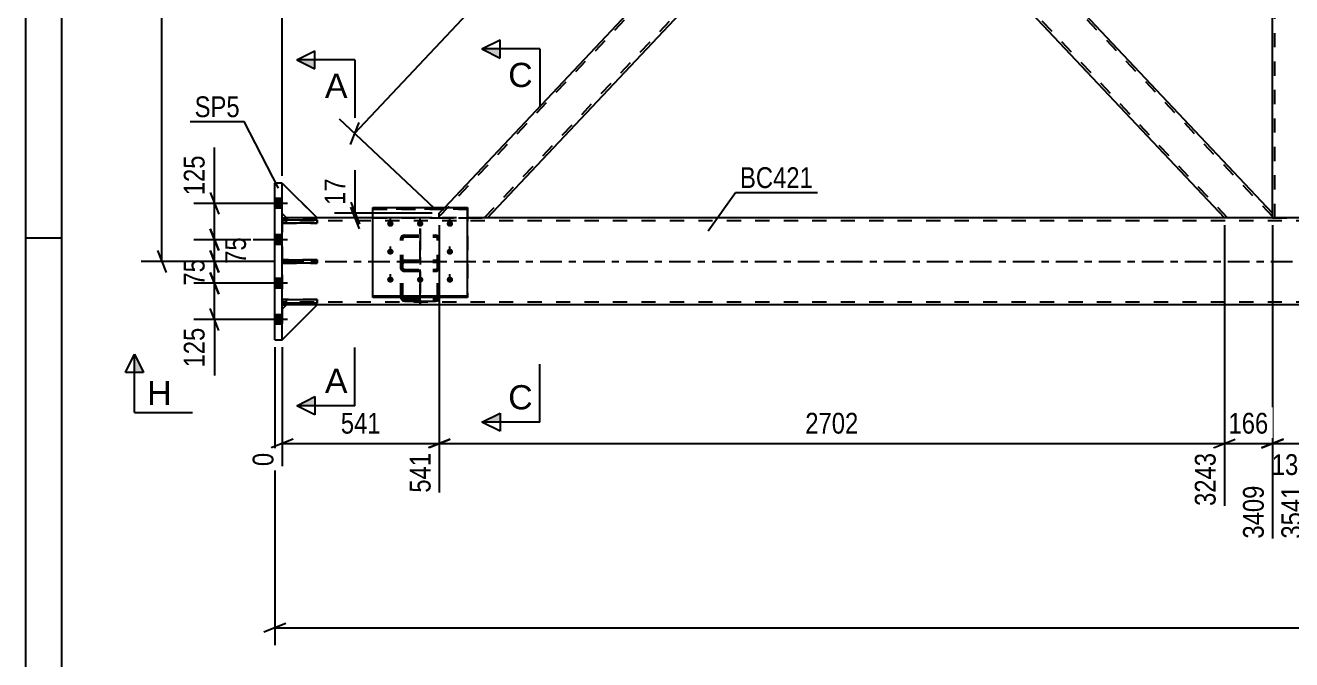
# Model space of a CAD drawing. Header units: millimetres. Extents: x -75 to 766, y -422 to 172.
# Drawn here: x -75.4 to 99, y -182.5 to -95 of the extents above; entities that cross this region are included whole.
import ezdxf

# ---------------------------------------------------------------- set-up
doc = ezdxf.new("R2010")
doc.units = ezdxf.units.MM
doc.linetypes.add('DXK_LINE_DOT2', pattern=[3.9198, 1.9599, -1.9599])
doc.linetypes.add('DXK_LINE_DOT3', pattern=[5.9187, 2.979, -0.9799, 0.9799, -0.9799])
doc.styles.add('Arial', font='ARIAL.TTF', dxfattribs={"height": 0.2})
doc.styles.add('Arial Narrow', font='ARIALN.TTF', dxfattribs={"height": 0.2})

# ---------------------------------------------------------------- blocks, each defined once
blk = doc.blocks.new('Unknown-570388036-1162')
at = {"color": 5, "linetype": 'Continuous'}
for p, q in [((-75.36, 171.6), (-75.36, -422.4)), ((-70.36, 166.6), (-70.36, -417.4)), ((-70.36, -124.4), (-75.36, -124.4))]:
    blk.add_line(p, q, dxfattribs=at)
blk = doc.blocks.new('Part-570388036-3795 - 3779')
at = {"color": 7, "linetype": 'DXK_LINE_DOT2'}
for p, q in [((-18.36, -121.41), (90.17, -6)), ((-12.17, -121.6), (96.36, -6.19)), ((96.36, -6), (89.73, -6)), ((39, -67.65), (42.62, -63.8)), ((-18.36, -120.94), (-17.62, -120.15)), ((-18.36, -121.6), (-18.36, -120.94)), ((-18.36, -121.6), (-11.73, -121.6))]:
    blk.add_line(p, q, dxfattribs=at)
at = {"color": 2, "linetype": 'Continuous'}
for p, q in [((-17.62, -120.15), (89.73, -6)), ((96.36, -6.66), (42.62, -63.8)), ((96.36, -6.66), (96.36, -6)), ((-11.73, -121.6), (39, -67.65))]:
    blk.add_line(p, q, dxfattribs=at)
blk = doc.blocks.new('Part-570388036-4014 - 3779')
at = {"color": 7, "linetype": 'DXK_LINE_DOT3'}
blk.add_line((-21, -123.06), (-21, -133.67), dxfattribs=at)
at = {"color": 7, "linetype": 'DXK_LINE_DOT2'}
for p, q in [((-23.64, -124.45), (-23.6, -124.27)), ((-23.64, -132.55), (-23.64, -124.45)), ((-23.6, -124.27), (-23.5, -124.13)), ((-23.5, -124.13), (-23.34, -124.03)), ((-23.38, -124.36), (-23.4, -124.45)), ((-23.4, -132.55), (-23.4, -124.45)), ((-23.33, -124.29), (-23.38, -124.36)), ((-23.34, -124.03), (-23.16, -123.99)), ((-23.25, -124.24), (-23.33, -124.29)), ((-23.16, -124.22), (-23.25, -124.24)), ((-23.16, -123.99), (-18.84, -123.99)), ((-23.16, -124.22), (-18.84, -124.22)), ((-18.84, -123.99), (-18.66, -124.03)), ((-18.75, -124.24), (-18.84, -124.22)), ((-18.67, -124.29), (-18.75, -124.24)), ((-18.62, -124.36), (-18.67, -124.29)), ((-18.66, -124.03), (-18.5, -124.13)), ((-18.6, -124.45), (-18.62, -124.36)), ((-18.6, -132.55), (-18.6, -124.45)), ((-18.5, -124.13), (-18.4, -124.27)), ((-18.4, -124.27), (-18.36, -124.45)), ((-18.36, -132.55), (-18.36, -124.45)), ((-23.6, -127.76), (-23.64, -127.95)), ((-23.6, -128.68), (-23.64, -128.51)), ((-23.5, -128.82), (-23.6, -128.68)), ((-23.34, -128.92), (-23.5, -128.82)), ((-23.4, -127.95), (-23.38, -127.85)), ((-23.4, -128.51), (-23.38, -128.59)), ((-23.38, -127.85), (-23.33, -127.77)), ((-23.38, -128.59), (-23.33, -128.66)), ((-23.16, -127.44), (-23.34, -127.48)), ((-23.16, -128.96), (-23.34, -128.92)), ((-23.33, -127.77), (-23.25, -127.72)), ((-23.33, -128.66), (-23.25, -128.71)), ((-23.25, -127.72), (-23.16, -127.7)), ((-23.25, -128.71), (-23.16, -128.73)), ((-23.16, -127.44), (-18.84, -127.44)), ((-23.16, -127.7), (-18.84, -127.7)), ((-23.16, -128.73), (-18.84, -128.73)), ((-23.16, -128.96), (-18.84, -128.96)), ((-18.66, -127.48), (-18.84, -127.44)), ((-18.84, -127.7), (-18.75, -127.72)), ((-18.84, -128.73), (-18.75, -128.71)), ((-18.66, -128.92), (-18.84, -128.96)), ((-18.75, -127.72), (-18.67, -127.77)), ((-18.75, -128.71), (-18.67, -128.66)), ((-18.67, -127.77), (-18.62, -127.85)), ((-18.67, -128.66), (-18.62, -128.59)), ((-18.5, -128.82), (-18.66, -128.92)), ((-18.62, -127.85), (-18.6, -127.95)), ((-18.62, -128.59), (-18.6, -128.51)), ((-18.4, -128.68), (-18.5, -128.82)), ((-18.36, -127.95), (-18.4, -127.76)), ((-18.36, -128.51), (-18.4, -128.68)), ((-23.64, -132.55), (-23.6, -132.75)), ((-23.38, -132.65), (-23.4, -132.55)), ((-23.33, -132.73), (-23.38, -132.65)), ((-23.34, -133.02), (-23.16, -133.06)), ((-23.25, -132.79), (-23.33, -132.73)), ((-23.16, -132.81), (-23.25, -132.79)), ((-23.16, -132.81), (-18.84, -132.81)), ((-23.16, -133.06), (-18.84, -133.06)), ((-18.75, -132.79), (-18.84, -132.81)), ((-18.84, -133.06), (-18.66, -133.02)), ((-18.67, -132.73), (-18.75, -132.79)), ((-18.62, -132.65), (-18.67, -132.73)), ((-18.6, -132.55), (-18.62, -132.65)), ((-18.4, -132.75), (-18.36, -132.55))]:
    blk.add_line(p, q, dxfattribs=at)
for centre, start, end in [((-23.14, -127.93), 114.3199, 159.2417), ((-18.86, -127.93), 20.7583, 65.6801), ((-23.14, -132.57), 200.7583, 245.6801), ((-18.86, -132.57), 294.3199, 339.2417)]:
    blk.add_arc(centre, 0.496, start, end, dxfattribs=at)
blk = doc.blocks.new('Part-570388036-3890 - 3779')
at = {"color": 7, "linetype": 'DXK_LINE_DOT2'}
for p, q in [((101.64, -6), (96.36, -6)), ((96.36, -6.66), (96.36, -6)), ((96.68, -121.6), (96.68, -6)), ((101.32, -121.6), (101.32, -6)), ((101.64, -6.66), (101.64, -6)), ((96.36, -121.6), (96.36, -120.94)), ((96.36, -121.6), (101.64, -121.6)), ((101.64, -121.6), (101.64, -120.94))]:
    blk.add_line(p, q, dxfattribs=at)
at = {"color": 2, "linetype": 'Continuous'}
for p, q in [((96.36, -120.94), (96.36, -6.66)), ((101.64, -120.94), (101.64, -6.66))]:
    blk.add_line(p, q, dxfattribs=at)
blk = doc.blocks.new('Part-570388036-3913 - 3779')
at = {"color": 7, "linetype": 'DXK_LINE_DOT3'}
blk.add_line((-21, -133.67), (-21, -123.06), dxfattribs=at)
at = {"color": 7, "linetype": 'DXK_LINE_DOT2'}
for p, q in [((-23.6, -124.27), (-23.64, -124.45)), ((-23.64, -132.55), (-23.64, -124.45)), ((-23.5, -124.13), (-23.6, -124.27)), ((-23.34, -124.03), (-23.5, -124.13)), ((-23.4, -124.45), (-23.38, -124.36)), ((-23.4, -132.55), (-23.4, -124.45)), ((-23.38, -124.36), (-23.33, -124.29)), ((-23.16, -123.99), (-23.34, -124.03)), ((-23.33, -124.29), (-23.25, -124.24)), ((-23.25, -124.24), (-23.16, -124.22)), ((-23.16, -123.99), (-18.84, -123.99)), ((-23.16, -124.22), (-18.84, -124.22)), ((-18.66, -124.03), (-18.84, -123.99)), ((-18.84, -124.22), (-18.75, -124.24)), ((-18.75, -124.24), (-18.67, -124.29)), ((-18.67, -124.29), (-18.62, -124.36)), ((-18.5, -124.13), (-18.66, -124.03)), ((-18.62, -124.36), (-18.6, -124.45)), ((-18.6, -132.55), (-18.6, -124.45)), ((-18.4, -124.27), (-18.5, -124.13)), ((-18.36, -124.45), (-18.4, -124.27)), ((-18.36, -132.55), (-18.36, -124.45)), ((-23.64, -127.95), (-23.6, -127.76)), ((-23.64, -128.51), (-23.6, -128.68)), ((-23.6, -128.68), (-23.5, -128.82)), ((-23.5, -128.82), (-23.34, -128.92)), ((-23.38, -127.85), (-23.4, -127.95)), ((-23.38, -128.59), (-23.4, -128.51)), ((-23.33, -127.77), (-23.38, -127.85)), ((-23.33, -128.66), (-23.38, -128.59)), ((-23.34, -127.48), (-23.16, -127.44)), ((-23.34, -128.92), (-23.16, -128.96)), ((-23.25, -127.72), (-23.33, -127.77)), ((-23.25, -128.71), (-23.33, -128.66)), ((-23.16, -127.7), (-23.25, -127.72)), ((-23.16, -128.73), (-23.25, -128.71)), ((-23.16, -127.44), (-18.84, -127.44)), ((-23.16, -127.7), (-18.84, -127.7)), ((-23.16, -128.73), (-18.84, -128.73)), ((-23.16, -128.96), (-18.84, -128.96)), ((-18.84, -127.44), (-18.66, -127.48)), ((-18.75, -127.72), (-18.84, -127.7)), ((-18.75, -128.71), (-18.84, -128.73)), ((-18.84, -128.96), (-18.66, -128.92)), ((-18.67, -127.77), (-18.75, -127.72)), ((-18.67, -128.66), (-18.75, -128.71)), ((-18.62, -127.85), (-18.67, -127.77)), ((-18.62, -128.59), (-18.67, -128.66)), ((-18.66, -128.92), (-18.5, -128.82)), ((-18.6, -127.95), (-18.62, -127.85)), ((-18.6, -128.51), (-18.62, -128.59)), ((-18.5, -128.82), (-18.4, -128.68)), ((-18.4, -127.76), (-18.36, -127.95)), ((-18.4, -128.68), (-18.36, -128.51)), ((-23.63, -132.58), (-23.64, -132.55)), ((-23.4, -132.55), (-23.38, -132.65)), ((-23.38, -132.65), (-23.33, -132.73)), ((-23.33, -132.73), (-23.25, -132.79)), ((-23.25, -132.79), (-23.16, -132.81)), ((-23.16, -132.81), (-18.84, -132.81)), ((-18.84, -132.81), (-18.75, -132.79)), ((-18.75, -132.79), (-18.67, -132.73)), ((-18.67, -132.73), (-18.62, -132.65)), ((-18.62, -132.65), (-18.6, -132.55)), ((-18.36, -132.55), (-18.37, -132.58))]:
    blk.add_line(p, q, dxfattribs=at)
at = {"color": 2, "linetype": 'Continuous'}
for p, q in [((-23.6, -132.75), (-23.63, -132.58)), ((-23.16, -133.06), (-23.34, -133.02)), ((-23.16, -133.06), (-18.84, -133.06)), ((-18.66, -133.02), (-18.84, -133.06)), ((-18.37, -132.58), (-18.4, -132.75))]:
    blk.add_line(p, q, dxfattribs=at)
at = {"color": 7, "linetype": 'DXK_LINE_DOT2'}
for centre, start, end in [((-23.14, -127.93), 114.3199, 159.2417), ((-18.86, -127.93), 20.7583, 65.6801)]:
    blk.add_arc(centre, 0.496, start, end, dxfattribs=at)
at = {"color": 2, "linetype": 'Continuous'}
for centre, start, end in [((-23.14, -132.57), 200.7583, 245.6801), ((-18.86, -132.57), 294.3199, 339.2417)]:
    blk.add_arc(centre, 0.496, start, end, dxfattribs=at)
blk = doc.blocks.new('Part-570388036-4179 - 3779')
at = {"color": 7, "linetype": 'DXK_LINE_DOT2'}
for p, q in [((-35.2, -127.36), (-40, -127.36)), ((-40, -127.36), (-40, -127.84)), ((-40, -127.84), (-35.2, -127.84)), ((-39.4, -127.84), (-39.4, -127.36)), ((-35.2, -127.84), (-35.2, -127.36))]:
    blk.add_line(p, q, dxfattribs=at)
blk = doc.blocks.new('Part-570388036-3986 - 3779')
at = {"color": 2, "linetype": 'Continuous'}
for p, q in [((-41, -138.4), (-41, -116.8)), ((-40, -116.8), (-41, -116.8)), ((-40, -138.4), (-40, -116.8)), ((-41, -138.4), (-40, -138.4))]:
    blk.add_line(p, q, dxfattribs=at)
blk = doc.blocks.new('Part-570388036-3926 - 3779')
at = {"color": 2, "linetype": 'Continuous'}
for p, q in [((39.44, -67.19), (42.62, -63.8)), ((96.36, -120.94), (42.62, -63.8)), ((39, -67.65), (39.44, -67.19)), ((89.73, -121.6), (39, -67.65)), ((96.36, -121.6), (96.36, -120.94))]:
    blk.add_line(p, q, dxfattribs=at)
at = {"color": 7, "linetype": 'DXK_LINE_DOT2'}
for p, q in [((96.36, -121.41), (42.4, -64.03)), ((39.03, -67.62), (39.44, -67.19)), ((39.22, -67.42), (39.24, -67.4)), ((90.17, -121.6), (39.22, -67.42)), ((96.36, -121.6), (89.73, -121.6))]:
    blk.add_line(p, q, dxfattribs=at)
blk = doc.blocks.new('Part-570388036-4017 - 3779')
at = {"color": 7, "linetype": 'DXK_LINE_DOT2'}
for p, q in [((-27.5, -132.58), (-27.5, -120.15)), ((-27.5, -120.15), (-14.5, -120.15)), ((-14.5, -120.15), (-14.5, -132.58)), ((-14.5, -120.37), (-27.5, -120.37)), ((-27.5, -132.36), (-14.5, -132.36)), ((-14.5, -132.58), (-27.5, -132.58))]:
    blk.add_line(p, q, dxfattribs=at)
blk = doc.blocks.new('Part-570388036-4020 - 3779')
at = {"color": 2, "linetype": 'Continuous'}
for p, q in [((-27.5, -120.15), (-14.5, -120.15)), ((-27.5, -132.58), (-27.5, -120.15)), ((-14.5, -132.58), (-14.5, -120.15)), ((-27.5, -132.36), (-14.5, -132.36)), ((-14.5, -132.58), (-27.5, -132.58))]:
    blk.add_line(p, q, dxfattribs=at)
at = {"color": 7, "linetype": 'DXK_LINE_DOT2'}
blk.add_line((-27.5, -120.37), (-14.5, -120.37), dxfattribs=at)
blk = doc.blocks.new('Part-570388036-4046 - 3779')
at = {"color": 2, "linetype": 'Continuous'}
for p, q in [((-40, -121.6), (-39.4, -121.6)), ((-27.5, -121.6), (-35.2, -121.6)), ((212.5, -121.6), (-14.5, -121.6)), ((-40, -133.6), (-39.4, -133.6)), ((587.64, -133.6), (-35.2, -133.6))]:
    blk.add_line(p, q, dxfattribs=at)
at = {"color": 7, "linetype": 'DXK_LINE_DOT2'}
for p, q in [((-40, -121.6), (-40, -133.6)), ((587.64, -122), (-40, -122)), ((-35.2, -121.6), (-39.4, -121.6)), ((587.64, -121.6), (-27.5, -121.6)), ((-27.5, -121.6), (-14.5, -121.6)), ((587.64, -133.2), (-40, -133.2)), ((-35.2, -133.6), (-39.4, -133.6))]:
    blk.add_line(p, q, dxfattribs=at)
at = {"color": 7, "linetype": 'DXK_LINE_DOT3'}
blk.add_line((-40, -127.6), (587.64, -127.6), dxfattribs=at)
blk = doc.blocks.new('Bolt-570388036-4055 - 3779')
at = {"linetype": 'Continuous'}
for points in [[(-41, -118.94), (-41, -120.26), (-40, -120.26), (-40, -118.94)], [(-41, -118.94), (-41, -120.26), (-40, -120.26), (-40, -118.94)], [(-41, -118.94), (-41, -120.26), (-40, -120.26), (-40, -118.94)], [(-41, -123.94), (-41, -125.26), (-40, -125.26), (-40, -123.94)], [(-41, -123.94), (-41, -125.26), (-40, -125.26), (-40, -123.94)], [(-41, -129.94), (-41, -131.26), (-40, -131.26), (-40, -129.94)], [(-41, -129.94), (-41, -131.26), (-40, -131.26), (-40, -129.94)], [(-41, -134.94), (-41, -136.26), (-40, -136.26), (-40, -134.94)], [(-41, -134.94), (-41, -136.26), (-40, -136.26), (-40, -134.94)], [(-41, -134.94), (-41, -136.26), (-40, -136.26), (-40, -134.94)]]:
    blk.add_hatch(color=1, dxfattribs=at).paths.add_polyline_path(points)
at = {"color": 1, "linetype": 'Continuous'}
for p, q in [((-39.24, -119.6), (-44, -119.6)), ((-39.24, -119.6), (-44, -119.6)), ((-39.24, -119.6), (-44, -119.6)), ((-40, -118.94), (-41, -118.94)), ((-40, -118.94), (-41, -118.94)), ((-40, -118.94), (-41, -118.94)), ((-40, -120.26), (-41, -120.26)), ((-40, -120.26), (-41, -120.26)), ((-40, -120.26), (-41, -120.26)), ((-39.24, -124.6), (-44, -124.6)), ((-39.24, -124.6), (-44, -124.6)), ((-40, -123.94), (-41, -123.94)), ((-40, -123.94), (-41, -123.94)), ((-40, -125.26), (-41, -125.26)), ((-40, -125.26), (-41, -125.26)), ((-39.24, -130.6), (-44, -130.6)), ((-39.24, -130.6), (-44, -130.6)), ((-40, -129.94), (-41, -129.94)), ((-40, -129.94), (-41, -129.94)), ((-40, -131.26), (-41, -131.26)), ((-40, -131.26), (-41, -131.26)), ((-39.24, -135.6), (-44, -135.6)), ((-39.24, -135.6), (-44, -135.6)), ((-39.24, -135.6), (-44, -135.6)), ((-40, -134.94), (-41, -134.94)), ((-40, -134.94), (-41, -134.94)), ((-40, -134.94), (-41, -134.94)), ((-40, -136.26), (-41, -136.26)), ((-40, -136.26), (-41, -136.26)), ((-40, -136.26), (-41, -136.26))]:
    blk.add_line(p, q, dxfattribs=at)
blk = doc.blocks.new('Bolt-570388036-4063 - 3779')
at = {"color": 1, "linetype": 'DXK_LINE_DOT2'}
for p, q in [((-25.1, -122.8), (-25.1, -121.67)), ((-21, -122.8), (-21, -121.67)), ((-16.9, -122.8), (-16.9, -121.67)), ((-25.1, -126.65), (-25.1, -125.52)), ((-16.9, -126.65), (-16.9, -125.52)), ((-25.1, -130.51), (-25.1, -129.37)), ((-21, -130.51), (-21, -129.37)), ((-16.9, -130.51), (-16.9, -129.37))]:
    blk.add_line(p, q, dxfattribs=at)
blk = doc.blocks.new('Bolt-570388036-4064 - 3779')
at = {"linetype": 'Continuous'}
for points in [[(-25.1, -122.82), (-25.19, -122.81), (-25.28, -122.78), (-25.36, -122.74), (-25.43, -122.68), (-25.48, -122.61), (-25.52, -122.53), (-25.54, -122.45), (-25.54, -122.36), (-25.52, -122.28), (-25.48, -122.2), (-25.43, -122.13), (-25.36, -122.07), (-25.28, -122.03), (-25.19, -122), (-25.1, -121.99), (-25.01, -122), (-24.92, -122.03), (-24.84, -122.07), (-24.77, -122.13), (-24.72, -122.2), (-24.68, -122.28), (-24.66, -122.36), (-24.66, -122.45), (-24.68, -122.53), (-24.72, -122.61), (-24.77, -122.68), (-24.84, -122.74), (-24.92, -122.78), (-25.01, -122.81)], [(-21, -122.82), (-21.09, -122.81), (-21.18, -122.78), (-21.26, -122.74), (-21.33, -122.68), (-21.38, -122.61), (-21.42, -122.53), (-21.44, -122.45), (-21.44, -122.36), (-21.42, -122.28), (-21.38, -122.2), (-21.33, -122.13), (-21.26, -122.07), (-21.18, -122.03), (-21.09, -122), (-21, -121.99), (-20.91, -122), (-20.82, -122.03), (-20.74, -122.07), (-20.67, -122.13), (-20.62, -122.2), (-20.58, -122.28), (-20.56, -122.36), (-20.56, -122.45), (-20.58, -122.53), (-20.62, -122.61), (-20.67, -122.68), (-20.74, -122.74), (-20.82, -122.78), (-20.91, -122.81)], [(-16.9, -122.82), (-16.99, -122.81), (-17.08, -122.78), (-17.16, -122.74), (-17.23, -122.68), (-17.28, -122.61), (-17.32, -122.53), (-17.34, -122.45), (-17.34, -122.36), (-17.32, -122.28), (-17.28, -122.2), (-17.23, -122.13), (-17.16, -122.07), (-17.08, -122.03), (-16.99, -122), (-16.9, -121.99), (-16.81, -122), (-16.72, -122.03), (-16.64, -122.07), (-16.57, -122.13), (-16.52, -122.2), (-16.48, -122.28), (-16.46, -122.36), (-16.46, -122.45), (-16.48, -122.53), (-16.52, -122.61), (-16.57, -122.68), (-16.64, -122.74), (-16.72, -122.78), (-16.81, -122.81)], [(-25.1, -126.67), (-25.19, -126.66), (-25.28, -126.63), (-25.36, -126.59), (-25.43, -126.53), (-25.48, -126.46), (-25.52, -126.38), (-25.54, -126.3), (-25.54, -126.21), (-25.52, -126.13), (-25.48, -126.05), (-25.43, -125.98), (-25.36, -125.92), (-25.28, -125.88), (-25.19, -125.85), (-25.1, -125.84), (-25.01, -125.85), (-24.92, -125.88), (-24.84, -125.92), (-24.77, -125.98), (-24.72, -126.05), (-24.68, -126.13), (-24.66, -126.21), (-24.66, -126.3), (-24.68, -126.38), (-24.72, -126.46), (-24.77, -126.53), (-24.84, -126.59), (-24.92, -126.63), (-25.01, -126.66)], [(-16.9, -126.67), (-16.99, -126.66), (-17.08, -126.63), (-17.16, -126.59), (-17.23, -126.53), (-17.28, -126.46), (-17.32, -126.38), (-17.34, -126.3), (-17.34, -126.21), (-17.32, -126.13), (-17.28, -126.05), (-17.23, -125.98), (-17.16, -125.92), (-17.08, -125.88), (-16.99, -125.85), (-16.9, -125.84), (-16.81, -125.85), (-16.72, -125.88), (-16.64, -125.92), (-16.57, -125.98), (-16.52, -126.05), (-16.48, -126.13), (-16.46, -126.21), (-16.46, -126.3), (-16.48, -126.38), (-16.52, -126.46), (-16.57, -126.53), (-16.64, -126.59), (-16.72, -126.63), (-16.81, -126.66)], [(-25.1, -130.52), (-25.19, -130.51), (-25.28, -130.49), (-25.36, -130.44), (-25.43, -130.39), (-25.48, -130.32), (-25.52, -130.24), (-25.54, -130.15), (-25.54, -130.07), (-25.52, -129.98), (-25.48, -129.9), (-25.43, -129.83), (-25.36, -129.77), (-25.28, -129.73), (-25.19, -129.7), (-25.1, -129.7), (-25.01, -129.7), (-24.92, -129.73), (-24.84, -129.77), (-24.77, -129.83), (-24.72, -129.9), (-24.68, -129.98), (-24.66, -130.07), (-24.66, -130.15), (-24.68, -130.24), (-24.72, -130.32), (-24.77, -130.39), (-24.84, -130.44), (-24.92, -130.49), (-25.01, -130.51)], [(-21, -130.52), (-21.09, -130.51), (-21.18, -130.49), (-21.26, -130.44), (-21.33, -130.39), (-21.38, -130.32), (-21.42, -130.24), (-21.44, -130.15), (-21.44, -130.07), (-21.42, -129.98), (-21.38, -129.9), (-21.33, -129.83), (-21.26, -129.77), (-21.18, -129.73), (-21.09, -129.7), (-21, -129.7), (-20.91, -129.7), (-20.82, -129.73), (-20.74, -129.77), (-20.67, -129.83), (-20.62, -129.9), (-20.58, -129.98), (-20.56, -130.07), (-20.56, -130.15), (-20.58, -130.24), (-20.62, -130.32), (-20.67, -130.39), (-20.74, -130.44), (-20.82, -130.49), (-20.91, -130.51)], [(-16.9, -130.52), (-16.99, -130.51), (-17.08, -130.49), (-17.16, -130.44), (-17.23, -130.39), (-17.28, -130.32), (-17.32, -130.24), (-17.34, -130.15), (-17.34, -130.07), (-17.32, -129.98), (-17.28, -129.9), (-17.23, -129.83), (-17.16, -129.77), (-17.08, -129.73), (-16.99, -129.7), (-16.9, -129.7), (-16.81, -129.7), (-16.72, -129.73), (-16.64, -129.77), (-16.57, -129.83), (-16.52, -129.9), (-16.48, -129.98), (-16.46, -130.07), (-16.46, -130.15), (-16.48, -130.24), (-16.52, -130.32), (-16.57, -130.39), (-16.64, -130.44), (-16.72, -130.49), (-16.81, -130.51)]]:
    blk.add_hatch(color=1, dxfattribs=at).paths.add_polyline_path(points)
at = {"color": 1, "linetype": 'Continuous'}
for p, q in [((-25.1, -122.8), (-25.1, -121.67)), ((-21, -122.8), (-21, -121.67)), ((-16.9, -122.8), (-16.9, -121.67)), ((-25.1, -126.65), (-25.1, -125.52)), ((-16.9, -126.65), (-16.9, -125.52)), ((-25.1, -130.51), (-25.1, -129.37)), ((-21, -130.51), (-21, -129.37)), ((-16.9, -130.51), (-16.9, -129.37))]:
    blk.add_line(p, q, dxfattribs=at)
blk = doc.blocks.new('Part-570388036-4158 - 3779')
at = {"color": 7, "linetype": 'DXK_LINE_DOT2'}
for p, q in [((-39.4, -133.6), (-40, -134.2)), ((-40, -138.4), (-35.2, -133.6)), ((-40, -134.2), (-40, -138.4)), ((-35.2, -133.6), (-39.4, -133.6))]:
    blk.add_line(p, q, dxfattribs=at)
blk = doc.blocks.new('Part-570388036-4161 - 3779')
at = {"color": 2, "linetype": 'Continuous'}
for p, q in [((-39.4, -133.6), (-40, -134.2)), ((-40, -138.4), (-35.2, -133.6)), ((-35.2, -133.6), (-39.4, -133.6))]:
    blk.add_line(p, q, dxfattribs=at)
at = {"color": 7, "linetype": 'DXK_LINE_DOT2'}
blk.add_line((-40, -138.4), (-40, -134.2), dxfattribs=at)
blk = doc.blocks.new('Part-570388036-4164 - 3779')
at = {"color": 7, "linetype": 'DXK_LINE_DOT2'}
for p, q in [((-40, -121), (-40, -116.8)), ((-40, -116.8), (-35.2, -121.6)), ((-39.4, -121.6), (-40, -121)), ((-35.2, -121.6), (-39.4, -121.6))]:
    blk.add_line(p, q, dxfattribs=at)
blk = doc.blocks.new('Part-570388036-4167 - 3779')
at = {"color": 2, "linetype": 'Continuous'}
for p, q in [((-40, -116.8), (-35.2, -121.6)), ((-39.4, -121.6), (-40, -121)), ((-35.2, -121.6), (-39.4, -121.6))]:
    blk.add_line(p, q, dxfattribs=at)
at = {"color": 7, "linetype": 'DXK_LINE_DOT2'}
blk.add_line((-40, -121), (-40, -116.8), dxfattribs=at)
blk = doc.blocks.new('Part-570388036-4170 - 3779')
at = {"color": 2, "linetype": 'Continuous'}
for p, q in [((-40, -127.84), (-40, -127.36)), ((-40, -127.36), (-35.2, -127.36)), ((-35.2, -127.84), (-40, -127.84)), ((-35.2, -127.36), (-35.2, -127.84))]:
    blk.add_line(p, q, dxfattribs=at)
at = {"color": 7, "linetype": 'DXK_LINE_DOT2'}
blk.add_line((-39.4, -127.84), (-39.4, -127.36), dxfattribs=at)
blk = doc.blocks.new('Part-570388036-4173 - 3779')
at = {"color": 2, "linetype": 'Continuous'}
for p, q in [((-40, -122.34), (-40, -121.86)), ((-40, -121.86), (-35.2, -121.86)), ((-35.2, -121.86), (-35.2, -122.34)), ((-35.2, -122.34), (-40, -122.34))]:
    blk.add_line(p, q, dxfattribs=at)
at = {"color": 7, "linetype": 'DXK_LINE_DOT2'}
blk.add_line((-39.4, -122.34), (-39.4, -121.86), dxfattribs=at)
blk = doc.blocks.new('Part-570388036-4176 - 3779')
at = {"color": 2, "linetype": 'Continuous'}
for p, q in [((-40, -133.34), (-40, -132.86)), ((-40, -132.86), (-35.2, -132.86)), ((-35.2, -133.34), (-40, -133.34)), ((-35.2, -132.86), (-35.2, -133.34))]:
    blk.add_line(p, q, dxfattribs=at)
at = {"color": 7, "linetype": 'DXK_LINE_DOT2'}
blk.add_line((-39.4, -133.34), (-39.4, -132.86), dxfattribs=at)
blk = doc.blocks.new('Part-570388036-4182 - 3779')
at = {"color": 7, "linetype": 'DXK_LINE_DOT2'}
for p, q in [((-35.2, -121.86), (-40, -121.86)), ((-40, -121.86), (-40, -122.34)), ((-39.4, -122.34), (-39.4, -121.86)), ((-35.2, -122.34), (-35.2, -121.86)), ((-40, -122.34), (-35.2, -122.34))]:
    blk.add_line(p, q, dxfattribs=at)
blk = doc.blocks.new('Part-570388036-4185 - 3779')
at = {"color": 7, "linetype": 'DXK_LINE_DOT2'}
for p, q in [((-35.2, -132.86), (-40, -132.86)), ((-40, -132.86), (-40, -133.34)), ((-40, -133.34), (-35.2, -133.34)), ((-39.4, -133.34), (-39.4, -132.86)), ((-35.2, -133.34), (-35.2, -132.86))]:
    blk.add_line(p, q, dxfattribs=at)
blk = doc.blocks.new('StraightDimension-570388036-8069 - 3779')
at = {"color": 7, "linetype": 'Continuous'}
for p, q in [((-49.93, -123.1), (-48.73, -126.1)), ((-44.33, -124.6), (-51.73, -124.6)), ((-49.33, -127.6), (-49.33, -124.6)), ((-48.73, -129.1), (-49.93, -126.1)), ((-41, -127.6), (-51.73, -127.6))]:
    blk.add_line(p, q, dxfattribs=at)
at = {"color": 0}
blk.add_wipeout([(-44.38, -123.67), (-48.58, -123.67), (-48.58, -128.53), (-44.38, -128.53)], dxfattribs=at)
at = {"color": 3, "style": 'Arial Narrow'}
blk.add_text('75', height=2.863, rotation=90.0002, dxfattribs=at).set_placement((-44.98, -127.93))
blk = doc.blocks.new('StraightDimension-570388036-8068 - 3779')
at = {"color": 7, "linetype": 'Continuous'}
for p, q in [((-49.93, -118.1), (-48.73, -121.1)), ((-44, -119.6), (-52.18, -119.6)), ((-49.33, -124.6), (-49.33, -119.6)), ((-48.73, -126.1), (-49.93, -123.1)), ((-44.33, -124.6), (-52.18, -124.6))]:
    blk.add_line(p, q, dxfattribs=at)
at = {"color": 0}
blk.add_wipeout([(-50.08, -112.39), (-54.28, -112.39), (-54.28, -119.07), (-50.08, -119.07)], dxfattribs=at)
at = {"color": 7, "linetype": 'Continuous'}
blk.add_line((-49.33, -119.6), (-49.33, -111.87), dxfattribs=at)
blk.add_line((-49.33, -119.6), (-49.33, -111.87), dxfattribs=at)
at = {"color": 3, "style": 'Arial Narrow'}
blk.add_text('125', height=2.863, rotation=90.0002, dxfattribs=at).set_placement((-50.68, -118.47))
blk = doc.blocks.new('StraightDimension-570388036-8070 - 3779')
at = {"color": 7, "linetype": 'Continuous'}
for p, q in [((-49.93, -126.1), (-48.73, -129.1)), ((-41, -127.6), (-52.18, -127.6)), ((-49.33, -130.6), (-49.33, -127.6)), ((-44, -130.6), (-52.18, -130.6)), ((-48.73, -132.1), (-49.93, -129.1))]:
    blk.add_line(p, q, dxfattribs=at)
at = {"color": 0}
blk.add_wipeout([(-50.08, -126.67), (-54.28, -126.67), (-54.28, -131.53), (-50.08, -131.53)], dxfattribs=at)
at = {"color": 3, "style": 'Arial Narrow'}
blk.add_text('75', height=2.863, rotation=90.0002, dxfattribs=at).set_placement((-50.68, -130.93))
blk = doc.blocks.new('StraightDimension-570388036-12710 - 3779')
at = {"color": 7, "linetype": 'Continuous'}
for p, q in [((-30.55, -119.44), (-29.35, -122.44)), ((-29.35, -123.1), (-30.55, -120.1)), ((-19.36, -120.94), (-32.8, -120.94)), ((-19.36, -121.6), (-32.8, -121.6)), ((-29.95, -121.6), (-29.95, -120.94))]:
    blk.add_line(p, q, dxfattribs=at)
at = {"color": 0}
blk.add_wipeout([(-30.7, -115.56), (-34.9, -115.56), (-34.9, -120.41), (-30.7, -120.41)], dxfattribs=at)
at = {"color": 7, "linetype": 'Continuous'}
blk.add_line((-29.95, -120.94), (-29.95, -115.03), dxfattribs=at)
blk.add_line((-29.95, -120.94), (-29.95, -115.03), dxfattribs=at)
at = {"color": 3, "style": 'Arial Narrow'}
blk.add_text('17', height=2.863, rotation=90.0002, dxfattribs=at).set_placement((-31.3, -119.81))
blk = doc.blocks.new('StraightDimension-570388036-4496 - 3779')
at = {"color": 7, "linetype": 'Continuous'}
for p, q in [((-41, -139.4), (-41, -180.51)), ((-39.5, -177.51), (-42.5, -178.71)), ((-41, -178.11), (599.54, -178.11))]:
    blk.add_line(p, q, dxfattribs=at)
blk = doc.blocks.new('StraightDimension-570388036-4650 - 3779')
at = {"color": 7, "linetype": 'Continuous'}
for p, q in [((-55.97, -1.59), (-57.17, 1.41)), ((-1, -0.09), (-59.42, -0.09)), ((-56.57, -127.6), (-56.57, -0.09)), ((-57.17, -126.1), (-55.97, -129.1)), ((-41, -127.6), (-59.42, -127.6))]:
    blk.add_line(p, q, dxfattribs=at)
at = {"color": 0}
blk.add_wipeout([(-57.32, -59.59), (-61.52, -59.59), (-61.52, -68.1), (-57.32, -68.1)], dxfattribs=at)
at = {"color": 3, "style": 'Arial Narrow'}
blk.add_text('3188', height=2.863, rotation=90.0002, dxfattribs=at).set_placement((-57.92, -67.5))
blk = doc.blocks.new('StraightDimension-570388036-4658 - 3779')
at = {"color": 7, "linetype": 'Continuous'}
for p, q in [((0, -7), (0, -51.7)), ((-40, -115.8), (-40, -46.45)), ((-38.5, -48.7), (-41.5, -49.9)), ((-1.5, -49.9), (1.5, -48.7)), ((-40, -49.3), (0, -49.3))]:
    blk.add_line(p, q, dxfattribs=at)
at = {"color": 0}
blk.add_wipeout([(-15.74, -48.55), (-15.74, -44.35), (-24.26, -44.35), (-24.26, -48.55)], dxfattribs=at)
at = {"color": 3, "style": 'Arial Narrow'}
blk.add_text('1000', height=2.863, dxfattribs=at).set_placement((-23.66, -47.95))
blk = doc.blocks.new('StraightDimension-570388036-8071 - 3779')
at = {"color": 7, "linetype": 'Continuous'}
for p, q in [((-44, -130.6), (-52.18, -130.6)), ((-49.93, -129.1), (-48.73, -132.1)), ((-49.33, -135.6), (-49.33, -130.6)), ((-48.73, -137.1), (-49.93, -134.1)), ((-44, -135.6), (-52.18, -135.6))]:
    blk.add_line(p, q, dxfattribs=at)
at = {"color": 0}
blk.add_wipeout([(-50.08, -136.12), (-54.28, -136.12), (-54.28, -142.81), (-50.08, -142.81)], dxfattribs=at)
at = {"color": 7, "linetype": 'Continuous'}
blk.add_line((-49.33, -135.6), (-49.33, -143.33), dxfattribs=at)
blk.add_line((-49.33, -135.6), (-49.33, -143.33), dxfattribs=at)
at = {"color": 3, "style": 'Arial Narrow'}
blk.add_text('125', height=2.863, rotation=90.0002, dxfattribs=at).set_placement((-50.68, -142.21))
blk = doc.blocks.new('StraightDimension-570388036-12380 - 3779')
at = {"color": 7, "linetype": 'Continuous'}
for p, q in [((96.36, -122.6), (96.36, -165.8)), ((101.64, -122.6), (101.64, -165.8)), ((94.86, -153.28), (97.86, -152.08)), ((96.36, -152.68), (101.64, -152.68)), ((103.14, -152.08), (100.14, -153.28))]:
    blk.add_line(p, q, dxfattribs=at)
at = {"color": 0}
blk.add_wipeout([(102.34, -157.63), (102.34, -153.43), (95.66, -153.43), (95.66, -157.63)], dxfattribs=at)
at = {"color": 0, "linetype": 'Continuous'}
blk.add_wipeout([(101.04, -157.88), (96.84, -157.88), (96.84, -166.4), (101.04, -166.4)], dxfattribs=at)
at = {"color": 3, "style": 'Arial Narrow'}
blk.add_text('132', height=2.863, dxfattribs=at).set_placement((96.26, -157.03))
at = {"color": 3, "linetype": 'Continuous', "style": 'Arial Narrow'}
blk.add_text('3541', height=2.863, rotation=90.0002, dxfattribs=at).set_placement((100.44, -165.8))
blk = doc.blocks.new('StraightDimension-570388036-12381 - 3779')
at = {"color": 7, "linetype": 'Continuous'}
for p, q in [((89.73, -122.6), (89.73, -161.3)), ((96.36, -122.6), (96.36, -165.8)), ((88.23, -153.28), (91.23, -152.08)), ((89.73, -152.68), (96.36, -152.68)), ((97.86, -152.08), (94.86, -153.28))]:
    blk.add_line(p, q, dxfattribs=at)
at = {"color": 0}
blk.add_wipeout([(96.39, -151.93), (96.39, -147.73), (89.7, -147.73), (89.7, -151.93)], dxfattribs=at)
at = {"color": 0, "linetype": 'Continuous'}
blk.add_wipeout([(95.76, -157.88), (91.56, -157.88), (91.56, -166.4), (95.76, -166.4)], dxfattribs=at)
at = {"color": 3, "style": 'Arial Narrow'}
blk.add_text('166', height=2.863, dxfattribs=at).set_placement((90.3, -151.33))
at = {"color": 3, "linetype": 'Continuous', "style": 'Arial Narrow'}
blk.add_text('3409', height=2.863, rotation=90.0002, dxfattribs=at).set_placement((95.16, -165.8))
blk = doc.blocks.new('StraightDimension-570388036-12382 - 3779')
at = {"color": 7, "linetype": 'Continuous'}
for p, q in [((-18.36, -122.6), (-18.36, -159.47)), ((89.73, -122.6), (89.73, -161.3)), ((-16.86, -152.08), (-19.86, -153.28)), ((-18.36, -152.68), (89.73, -152.68)), ((88.23, -153.28), (91.23, -152.08))]:
    blk.add_line(p, q, dxfattribs=at)
at = {"color": 0}
blk.add_wipeout([(39.94, -151.93), (39.94, -147.73), (31.43, -147.73), (31.43, -151.93)], dxfattribs=at)
at = {"color": 0, "linetype": 'Continuous'}
blk.add_wipeout([(89.13, -153.38), (84.93, -153.38), (84.93, -161.9), (89.13, -161.9)], dxfattribs=at)
at = {"color": 3, "style": 'Arial Narrow'}
blk.add_text('2702', height=2.863, dxfattribs=at).set_placement((32.03, -151.33))
at = {"color": 3, "linetype": 'Continuous', "style": 'Arial Narrow'}
blk.add_text('3243', height=2.863, rotation=90.0002, dxfattribs=at).set_placement((88.53, -161.3))
blk = doc.blocks.new('StraightDimension-570388036-12383 - 3779')
at = {"color": 7, "linetype": 'Continuous'}
for p, q in [((-18.36, -122.6), (-18.36, -159.47)), ((-40, -139.4), (-40, -155.81)), ((-38.5, -152.08), (-41.5, -153.28)), ((-40, -152.68), (-18.36, -152.68)), ((-19.86, -153.28), (-16.86, -152.08))]:
    blk.add_line(p, q, dxfattribs=at)
at = {"color": 0}
blk.add_wipeout([(-25.84, -151.93), (-25.84, -147.73), (-32.52, -147.73), (-32.52, -151.93)], dxfattribs=at)
at = {"color": 0, "linetype": 'Continuous'}
for points in [[(-40.6, -153.38), (-44.8, -153.38), (-44.8, -156.41), (-40.6, -156.41)], [(-18.96, -153.38), (-23.16, -153.38), (-23.16, -160.07), (-18.96, -160.07)]]:
    blk.add_wipeout(points, dxfattribs=at)
at = {"color": 3, "style": 'Arial Narrow'}
blk.add_text('541', height=2.863, dxfattribs=at).set_placement((-31.92, -151.33))
at = {"color": 3, "linetype": 'Continuous', "style": 'Arial Narrow'}
for s, height, p in [('0', 2.86, (-41.2, -155.81)), ('541', 2.863, (-19.56, -159.47))]:
    blk.add_text(s, height=height, rotation=90.0002, dxfattribs=at).set_placement(p)
blk = doc.blocks.new('StraightDimension-570388036-12689 - 3779')
at = {"color": 7, "linetype": 'Continuous'}
for p, q in [((89, -5.31), (75.97, 6.94)), ((77.46, 3.48), (78.64, 6.49)), ((-30.04, -109.95), (78.05, 4.99)), ((-19.09, -120.25), (-32.12, -108)), ((-29.45, -108.45), (-30.63, -111.46))]:
    blk.add_line(p, q, dxfattribs=at)
at = {"color": 0}
blk.add_wipeout([(26.37, -48.87), (23.31, -45.99), (17.48, -52.19), (20.54, -55.07)], dxfattribs=at)
at = {"color": 3, "style": 'Arial Narrow'}
blk.add_text('3945', height=2.863, rotation=46.7591, dxfattribs=at).set_placement((20.52, -54.22))
blk = doc.blocks.new('Mark-570388036-3982 - 3779')
at = {"color": 0}
blk.add_wipeout([(-45.84, -107.71), (-45.84, -104.71), (-52.05, -104.71), (-52.05, -107.71)], dxfattribs=at)
blk.add_wipeout([(-45.84, -107.71), (-45.84, -104.71), (-52.05, -104.71), (-52.05, -107.71)], dxfattribs=at)
at = {"color": 30, "linetype": 'Continuous'}
for p in [(-52.65, -108.31), (-40.5, -117.52)]:
    blk.add_line(p, (-45.24, -108.31), dxfattribs=at)
at = {"color": 3, "style": 'Arial Narrow'}
blk.add_text('SP5', height=2.863, dxfattribs=at).set_placement((-52.05, -107.71))
blk = doc.blocks.new('Mark-570388036-4042 - 3779')
at = {"color": 0}
blk.add_wipeout([(33.09, -117.48), (33.09, -114.48), (23.04, -114.48), (23.04, -117.48)], dxfattribs=at)
blk.add_wipeout([(33.09, -117.48), (33.09, -114.48), (23.04, -114.48), (23.04, -117.48)], dxfattribs=at)
at = {"color": 30, "linetype": 'Continuous'}
for p, q in [((18.68, -123.4), (22.44, -118.08)), ((22.44, -118.08), (33.69, -118.08))]:
    blk.add_line(p, q, dxfattribs=at)
at = {"color": 3, "style": 'Arial Narrow'}
blk.add_text('BC421', height=2.863, dxfattribs=at).set_placement((23.04, -117.48))
blk = doc.blocks.new('SectionMark-570388036-5224 - 3779')
at = {"linetype": 'Continuous'}
for points in [[(-35.5, -99.8), (-35.5, -101.05), (-38, -99.8)], [(-35.5, -146.23), (-35.5, -147.48), (-38, -147.48)]]:
    blk.add_hatch(color=6, dxfattribs=at).paths.add_polyline_path(points)
at = {"color": 6, "linetype": 'Continuous'}
for p, q in [((-38, -99.8), (-35.5, -98.55)), ((-35.5, -101.05), (-35.5, -98.55)), ((-30, -99.8), (-38, -99.8)), ((-38, -99.8), (-35.5, -101.05)), ((-30, -99.8), (-30, -107.8)), ((-30, -147.48), (-30, -139.48)), ((-38, -147.48), (-35.5, -146.23)), ((-35.5, -146.23), (-35.5, -148.73)), ((-30, -147.48), (-38, -147.48)), ((-35.5, -148.73), (-38, -147.48))]:
    blk.add_line(p, q, dxfattribs=at)
at = {"color": 0, "linetype": 'Continuous'}
for points in [[(-31, -105.05), (-31, -101.55), (-34.11, -101.55), (-34.11, -105.05)], [(-31, -145.73), (-31, -142.23), (-34.11, -142.23), (-34.11, -145.73)]]:
    blk.add_wipeout(points, dxfattribs=at)
at = {"color": 3, "linetype": 'Continuous', "style": 'Arial'}
for p in [(-34.11, -105.05), (-34.11, -145.73)]:
    blk.add_text('A', height=3.34, dxfattribs=at).set_placement(p)
blk = doc.blocks.new('SectionMark-570388036-5226 - 3779')
at = {"linetype": 'Continuous'}
for points in [[(-10, -98.31), (-10, -99.56), (-12.5, -98.31)], [(-10, -148.49), (-10, -149.74), (-12.5, -149.74)]]:
    blk.add_hatch(color=6, dxfattribs=at).paths.add_polyline_path(points)
at = {"color": 6, "linetype": 'Continuous'}
for p, q in [((-12.5, -98.31), (-10, -97.06)), ((-10, -99.56), (-10, -97.06)), ((-4.5, -98.31), (-12.5, -98.31)), ((-12.5, -98.31), (-10, -99.56)), ((-4.5, -98.31), (-4.5, -106.31)), ((-4.5, -149.74), (-4.5, -141.74)), ((-12.5, -149.74), (-10, -148.49)), ((-4.5, -149.74), (-12.5, -149.74)), ((-10, -150.99), (-12.5, -149.74)), ((-10, -148.49), (-10, -150.99))]:
    blk.add_line(p, q, dxfattribs=at)
at = {"color": 0, "linetype": 'Continuous'}
for points in [[(-5.5, -103.56), (-5.5, -100.06), (-8.87, -100.06), (-8.87, -103.56)], [(-5.5, -147.99), (-5.5, -144.49), (-8.87, -144.49), (-8.87, -147.99)]]:
    blk.add_wipeout(points, dxfattribs=at)
at = {"color": 3, "linetype": 'Continuous', "style": 'Arial'}
for p in [(-8.87, -103.56), (-8.87, -147.99)]:
    blk.add_text('C', height=3.34, dxfattribs=at).set_placement(p)
blk = doc.blocks.new('SectionMark-570388036-5254 - 3779')
at = {"linetype": 'Continuous'}
blk.add_hatch(color=6, dxfattribs=at).paths.add_polyline_path([(-59.08, -142.9), (-60.33, -142.9), (-60.33, -140.4)])
at = {"color": 6, "linetype": 'Continuous'}
for p, q in [((-61.58, -142.9), (-60.33, -140.4)), ((-60.33, -148.4), (-60.33, -140.4)), ((-60.33, -140.4), (-59.08, -142.9)), ((-59.08, -142.9), (-61.58, -142.9)), ((-60.33, -148.4), (-52.33, -148.4))]:
    blk.add_line(p, q, dxfattribs=at)
at = {"color": 0, "linetype": 'Continuous'}
blk.add_wipeout([(-55.21, -147.4), (-55.21, -143.9), (-58.58, -143.9), (-58.58, -147.4)], dxfattribs=at)
at = {"color": 3, "linetype": 'Continuous', "style": 'Arial'}
blk.add_text('H', height=3.34, dxfattribs=at).set_placement((-58.58, -147.4))

msp = doc.modelspace()

# ---------------------------------------------------------------- block references
for name in ['Unknown-570388036-1162', 'Part-570388036-3795 - 3779', 'Part-570388036-3890 - 3779', 'Part-570388036-3926 - 3779', 'Part-570388036-3986 - 3779', 'Part-570388036-4164 - 3779', 'Part-570388036-4167 - 3779', 'Bolt-570388036-4055 - 3779', 'Part-570388036-4017 - 3779', 'Part-570388036-4020 - 3779', 'Part-570388036-4046 - 3779', 'Part-570388036-4173 - 3779', 'Part-570388036-4182 - 3779', 'Bolt-570388036-4064 - 3779', 'Bolt-570388036-4063 - 3779', 'Part-570388036-4014 - 3779', 'Part-570388036-3913 - 3779', 'Part-570388036-4179 - 3779', 'Part-570388036-4170 - 3779', 'Part-570388036-4176 - 3779', 'Part-570388036-4185 - 3779', 'Part-570388036-4158 - 3779', 'Part-570388036-4161 - 3779']:
    msp.add_blockref(name, (0, 0))

# ---------------------------------------------------------------- next in the draw order: block references
for name in ['StraightDimension-570388036-12710 - 3779', 'StraightDimension-570388036-8069 - 3779', 'StraightDimension-570388036-4496 - 3779']:
    msp.add_blockref(name, (0, 0))

# ---------------------------------------------------------------- next in the draw order: block references
for name in ['StraightDimension-570388036-8068 - 3779', 'StraightDimension-570388036-12380 - 3779']:
    msp.add_blockref(name, (0, 0))

# ---------------------------------------------------------------- next in the draw order: block references
for name in ['StraightDimension-570388036-12381 - 3779', 'StraightDimension-570388036-8070 - 3779']:
    msp.add_blockref(name, (0, 0))

# ---------------------------------------------------------------- next in the draw order: block references
msp.add_blockref('StraightDimension-570388036-4650 - 3779', (0, 0))

# ---------------------------------------------------------------- next in the draw order: block references
for name in ['StraightDimension-570388036-4658 - 3779', 'StraightDimension-570388036-12382 - 3779', 'StraightDimension-570388036-8071 - 3779']:
    msp.add_blockref(name, (0, 0))

# ---------------------------------------------------------------- next in the draw order: block references
for name in ['StraightDimension-570388036-12689 - 3779', 'Mark-570388036-3982 - 3779', 'StraightDimension-570388036-12383 - 3779']:
    msp.add_blockref(name, (0, 0))

# ---------------------------------------------------------------- next in the draw order: block references
for name in ['SectionMark-570388036-5226 - 3779', 'SectionMark-570388036-5224 - 3779', 'Mark-570388036-4042 - 3779']:
    msp.add_blockref(name, (0, 0))

# ---------------------------------------------------------------- next in the draw order: block references
msp.add_blockref('SectionMark-570388036-5254 - 3779', (0, 0))

doc.saveas('drawing.dxf')
